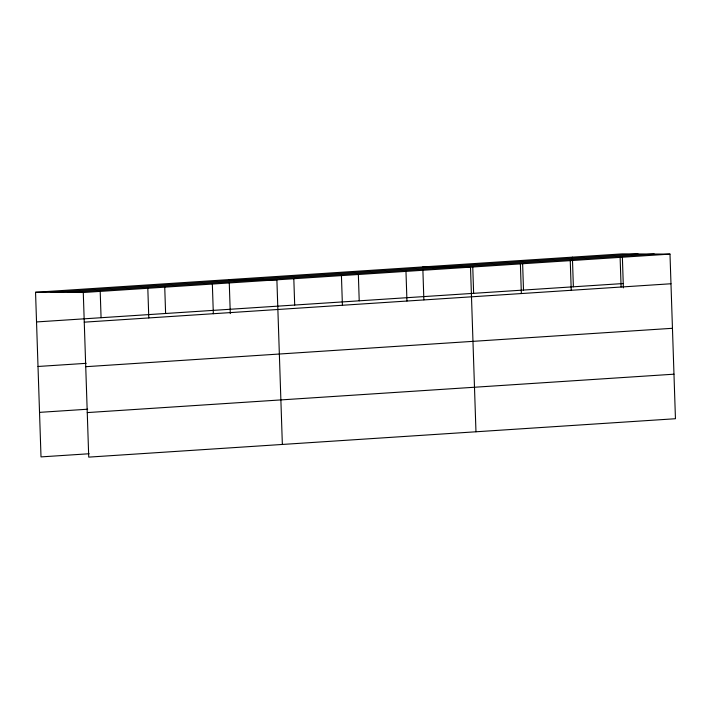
<?xml version="1.0" encoding="UTF-8"?>
<svg xmlns="http://www.w3.org/2000/svg" width="711" height="711" viewBox="0 0 711 711"><rect width="100%" height="100%" fill="white"/><g stroke="black" fill="none" stroke-linecap="round" stroke-linejoin="round"><path stroke-width="1.07" d="M35.55 292.274L622.267 253.88L669.993 254.103L675.45 418.726L88.733 457.12L83.276 292.497L35.55 292.274L41.007 456.897L89.142 453.751M51.299 292.354L638.016 253.951M67.527 292.425L654.236 254.023M83.276 292.497L669.993 254.103M36.537 321.941L623.245 283.538M84.262 322.163L670.971 283.76M38.012 366.476L86.138 363.33M85.738 366.698L672.446 328.295M39.532 412.362L87.666 409.216M87.257 412.584L673.975 374.19M422.778 266.936L470.504 267.158L475.97 431.781M229.164 279.601L276.89 279.823L282.356 444.455M622.374 257.178L623.387 287.884M620.116 257.364L621.103 287.022M572.391 257.142L573.377 286.809M570.249 260.626L571.235 290.292M522.629 263.701L523.509 290.07M520.381 263.888L521.359 293.554M472.762 266.963L473.633 293.332M422.894 270.233L423.872 299.855M405.972 271.38L406.95 301.046M358.353 274.455L359.224 300.824M341.431 275.601L342.418 305.268M293.812 278.676L294.692 305.046M229.271 282.898L230.293 313.613M212.349 284.053L213.336 313.711M164.739 287.128L165.61 313.489M147.817 288.275L148.795 317.941M100.198 291.35L101.069 317.719"/></g></svg>
